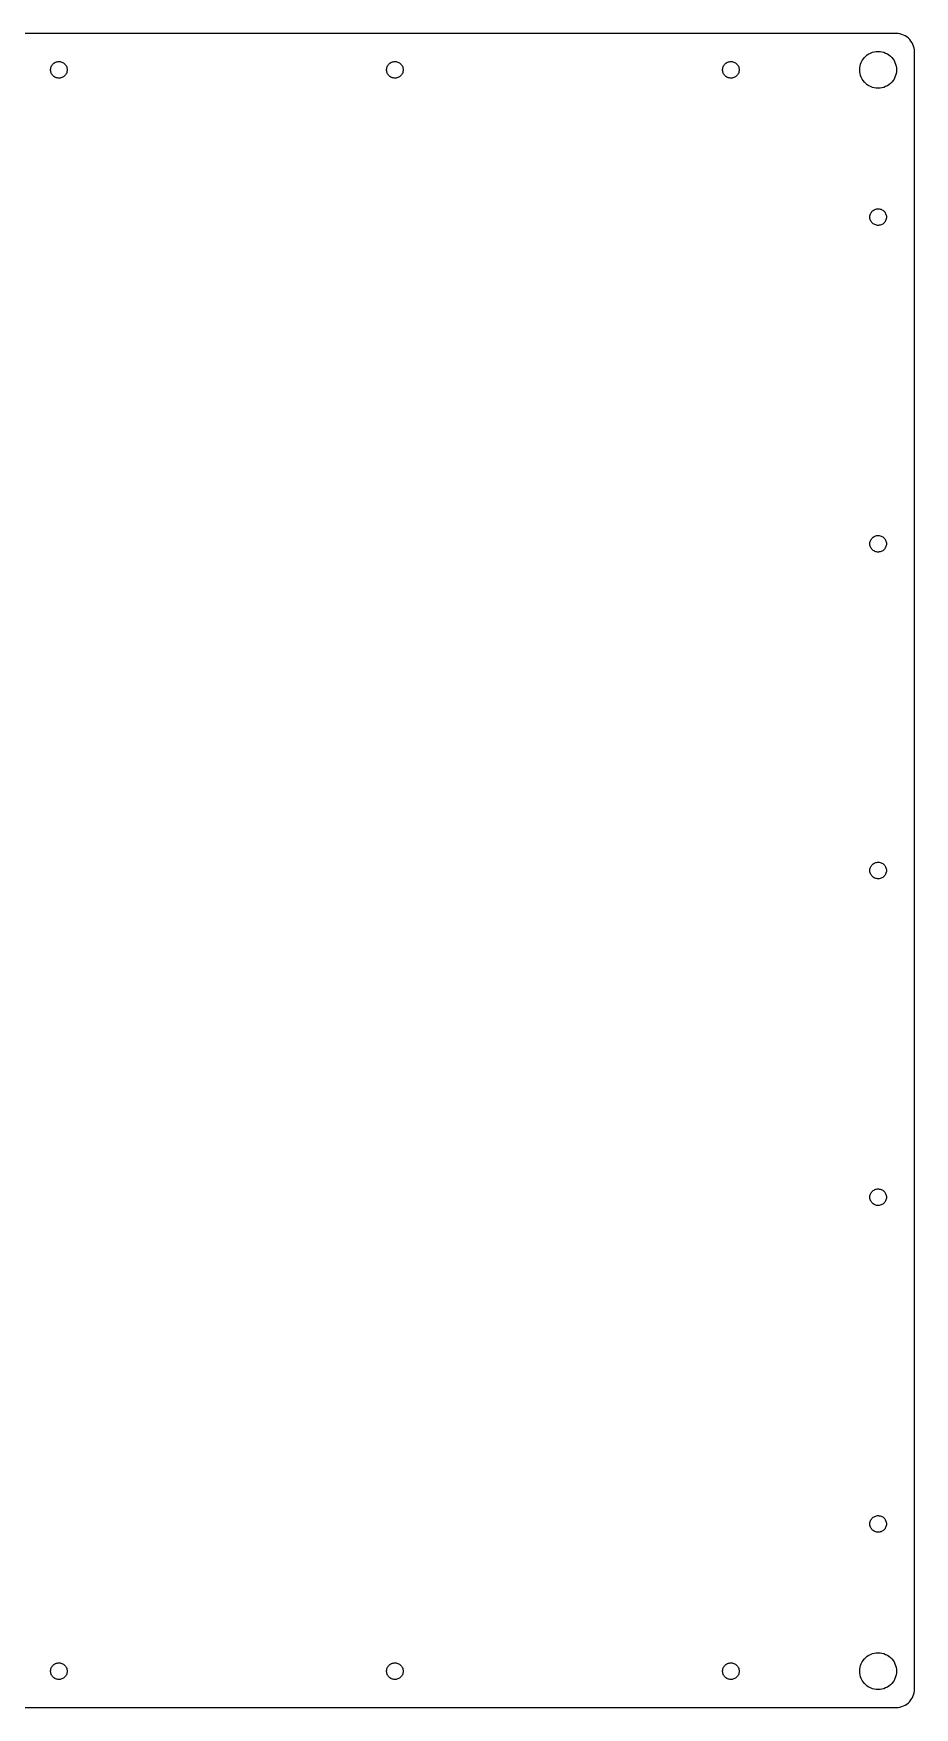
# Model space of a CAD drawing. Header units: metres. Extents: x -232 to 232, y -227 to 227.
# Drawn here: x -6.9 to 232.4, y -227.4 to 227.4 of the extents above; entities that cross this region are included whole.
import ezdxf

# ---------------------------------------------------------------- set-up
doc = ezdxf.new("R2010")
doc.units = ezdxf.units.M

msp = doc.modelspace()

# ---------------------------------------------------------------- linework, layer by layer
for p, q in [((227.375, 227.375), (-227.375, 227.375)), ((227.898, 227.348), (227.375, 227.375)), ((228.415, 227.266), (227.898, 227.348)), ((228.92, 227.13), (228.415, 227.266)), ((229.409, 226.943), (228.92, 227.13)), ((229.875, 226.705), (229.409, 226.943)), ((230.314, 226.42), (229.875, 226.705)), ((230.721, 226.091), (230.314, 226.42)), ((231.091, 225.721), (230.721, 226.091)), ((231.42, 225.314), (231.091, 225.721)), ((231.705, 224.875), (231.42, 225.314)), ((231.943, 224.409), (231.705, 224.875)), ((232.13, 223.92), (231.943, 224.409)), ((232.266, 223.415), (232.13, 223.92)), ((232.348, 222.898), (232.266, 223.415)), ((232.375, 222.375), (232.348, 222.898)), ((-2.1651, 218.112), (-2.08461, 218.347)), ((-2.08461, 218.347), (-1.97881, 218.571)), ((-1.97881, 218.571), (-1.849, 218.782)), ((-1.849, 218.782), (-1.69673, 218.978)), ((-1.69673, 218.978), (-1.52388, 219.155)), ((-1.52388, 219.155), (-1.33252, 219.313)), ((-1.33252, 219.313), (-1.125, 219.449)), ((-1.125, 219.449), (-0.90381, 219.56)), ((-0.90381, 219.56), (-0.67165, 219.647)), ((-0.67165, 219.647), (-0.43134, 219.708)), ((-0.43134, 219.708), (-0.18579, 219.742)), ((-0.18579, 219.742), (0.062, 219.749)), ((0.062, 219.749), (0.30904, 219.729)), ((0.30904, 219.729), (0.55234, 219.681)), ((0.55234, 219.681), (0.78892, 219.607)), ((0.78892, 219.607), (1.01595, 219.508)), ((1.01595, 219.508), (1.23062, 219.384)), ((1.23062, 219.384), (1.43037, 219.237)), ((1.43037, 219.237), (1.61275, 219.069)), ((1.61275, 219.069), (1.77556, 218.882)), ((1.77556, 218.882), (1.91681, 218.678)), ((1.91681, 218.678), (2.03479, 218.46)), ((2.03479, 218.46), (2.12808, 218.231)), ((89.0849, 218.112), (89.1654, 218.347)), ((89.1654, 218.347), (89.2712, 218.571)), ((89.2712, 218.571), (89.401, 218.782)), ((89.401, 218.782), (89.5533, 218.978)), ((89.5533, 218.978), (89.7261, 219.155)), ((89.7261, 219.155), (89.9175, 219.313)), ((89.9175, 219.313), (90.125, 219.449)), ((90.125, 219.449), (90.3462, 219.56)), ((90.3462, 219.56), (90.5783, 219.647)), ((90.5783, 219.647), (90.8186, 219.708)), ((90.8186, 219.708), (91.0642, 219.742)), ((91.0642, 219.742), (91.312, 219.749)), ((91.312, 219.749), (91.559, 219.729)), ((91.559, 219.729), (91.8023, 219.681)), ((91.8023, 219.681), (92.0389, 219.607)), ((92.0389, 219.607), (92.2659, 219.508)), ((92.2659, 219.508), (92.4806, 219.384)), ((92.4806, 219.384), (92.6804, 219.237)), ((92.6804, 219.237), (92.8628, 219.069)), ((92.8628, 219.069), (93.0256, 218.882)), ((93.0256, 218.882), (93.1668, 218.678)), ((93.1668, 218.678), (93.2848, 218.46)), ((93.2848, 218.46), (93.3781, 218.231)), ((180.335, 218.112), (180.415, 218.347)), ((180.415, 218.347), (180.521, 218.571)), ((180.521, 218.571), (180.651, 218.782)), ((180.651, 218.782), (180.803, 218.978)), ((180.803, 218.978), (180.976, 219.155)), ((180.976, 219.155), (181.167, 219.313)), ((181.167, 219.313), (181.375, 219.449)), ((181.375, 219.449), (181.596, 219.56)), ((181.596, 219.56), (181.828, 219.647)), ((181.828, 219.647), (182.069, 219.708)), ((182.069, 219.708), (182.314, 219.742)), ((182.314, 219.742), (182.562, 219.749)), ((182.562, 219.749), (182.809, 219.729)), ((182.809, 219.729), (183.052, 219.681)), ((183.052, 219.681), (183.289, 219.607)), ((183.289, 219.607), (183.516, 219.508)), ((183.516, 219.508), (183.731, 219.384)), ((183.731, 219.384), (183.93, 219.237)), ((183.93, 219.237), (184.113, 219.069)), ((184.113, 219.069), (184.276, 218.882)), ((184.276, 218.882), (184.417, 218.678)), ((184.417, 218.678), (184.535, 218.46)), ((184.535, 218.46), (184.628, 218.231)), ((217.527, 218.023), (217.609, 218.54)), ((217.609, 218.54), (217.745, 219.045)), ((217.745, 219.045), (217.932, 219.534)), ((217.932, 219.534), (218.17, 220)), ((218.17, 220), (218.455, 220.439)), ((218.455, 220.439), (218.784, 220.846)), ((218.784, 220.846), (219.154, 221.216)), ((219.154, 221.216), (219.561, 221.545)), ((219.561, 221.545), (220, 221.83)), ((220, 221.83), (220.466, 222.068)), ((220.466, 222.068), (220.955, 222.255)), ((220.955, 222.255), (221.46, 222.391)), ((221.46, 222.391), (221.977, 222.473)), ((221.977, 222.473), (222.5, 222.5)), ((222.5, 222.5), (223.023, 222.473)), ((223.023, 222.473), (223.54, 222.391)), ((223.54, 222.391), (224.045, 222.255)), ((224.045, 222.255), (224.534, 222.068)), ((224.534, 222.068), (225, 221.83)), ((225, 221.83), (225.439, 221.545)), ((225.439, 221.545), (225.846, 221.216)), ((225.846, 221.216), (226.216, 220.846)), ((226.216, 220.846), (226.545, 220.439)), ((226.545, 220.439), (226.83, 220)), ((226.83, 220), (227.068, 219.534)), ((227.068, 219.534), (227.255, 219.045)), ((227.255, 219.045), (227.391, 218.54)), ((227.391, 218.54), (227.473, 218.023)), ((232.375, -222.375), (232.375, 222.375)), ((-2.24658, 217.624), (-2.2193, 217.87)), ((-2.24658, 217.376), (-2.24658, 217.624)), ((-2.2193, 217.13), (-2.24658, 217.376)), ((-2.2193, 217.87), (-2.1651, 218.112)), ((-2.1651, 216.888), (-2.2193, 217.13)), ((-2.08461, 216.653), (-2.1651, 216.888)), ((-1.97881, 216.429), (-2.08461, 216.653)), ((-1.849, 216.218), (-1.97881, 216.429)), ((-1.69673, 216.022), (-1.849, 216.218)), ((-1.52388, 215.845), (-1.69673, 216.022)), ((-1.33252, 215.687), (-1.52388, 215.845)), ((-1.125, 215.551), (-1.33252, 215.687)), ((-0.90381, 215.44), (-1.125, 215.551)), ((-0.67165, 215.353), (-0.90381, 215.44)), ((-0.43134, 215.292), (-0.67165, 215.353)), ((-0.18579, 215.258), (-0.43134, 215.292)), ((0.062, 215.251), (-0.18579, 215.258)), ((0.30904, 215.271), (0.062, 215.251)), ((0.55234, 215.319), (0.30904, 215.271)), ((0.78892, 215.393), (0.55234, 215.319)), ((1.01595, 215.492), (0.78892, 215.393)), ((1.23062, 215.616), (1.01595, 215.492)), ((1.43037, 215.763), (1.23062, 215.616)), ((1.61275, 215.931), (1.43037, 215.763)), ((1.77556, 216.118), (1.61275, 215.931)), ((1.91681, 216.322), (1.77556, 216.118)), ((2.03479, 216.54), (1.91681, 216.322)), ((2.12808, 216.769), (2.03479, 216.54)), ((2.12808, 218.231), (2.19554, 217.992)), ((2.19554, 217.008), (2.12808, 216.769)), ((2.19554, 217.992), (2.23634, 217.748)), ((2.23634, 217.252), (2.19554, 217.008)), ((2.23634, 217.748), (2.25, 217.5)), ((2.25, 217.5), (2.23634, 217.252)), ((89.0034, 217.624), (89.0307, 217.87)), ((89.0034, 217.376), (89.0034, 217.624)), ((89.0307, 217.13), (89.0034, 217.376)), ((89.0307, 217.87), (89.0849, 218.112)), ((89.0849, 216.888), (89.0307, 217.13)), ((89.1654, 216.653), (89.0849, 216.888)), ((89.2712, 216.429), (89.1654, 216.653)), ((89.401, 216.218), (89.2712, 216.429)), ((89.5533, 216.022), (89.401, 216.218)), ((89.7261, 215.845), (89.5533, 216.022)), ((89.9175, 215.687), (89.7261, 215.845)), ((90.125, 215.551), (89.9175, 215.687)), ((90.3462, 215.44), (90.125, 215.551)), ((90.5783, 215.353), (90.3462, 215.44)), ((90.8186, 215.292), (90.5783, 215.353)), ((91.0642, 215.258), (90.8186, 215.292)), ((91.312, 215.251), (91.0642, 215.258)), ((91.559, 215.271), (91.312, 215.251)), ((91.8023, 215.319), (91.559, 215.271)), ((92.0389, 215.393), (91.8023, 215.319)), ((92.2659, 215.492), (92.0389, 215.393)), ((92.4806, 215.616), (92.2659, 215.492)), ((92.6804, 215.763), (92.4806, 215.616)), ((92.8628, 215.931), (92.6804, 215.763)), ((93.0256, 216.118), (92.8628, 215.931)), ((93.1668, 216.322), (93.0256, 216.118)), ((93.2848, 216.54), (93.1668, 216.322)), ((93.3781, 216.769), (93.2848, 216.54)), ((93.3781, 218.231), (93.4455, 217.992)), ((93.4455, 217.008), (93.3781, 216.769)), ((93.4455, 217.992), (93.4863, 217.748)), ((93.4863, 217.252), (93.4455, 217.008)), ((93.4863, 217.748), (93.5, 217.5)), ((93.5, 217.5), (93.4863, 217.252)), ((180.253, 217.624), (180.281, 217.87)), ((180.253, 217.376), (180.253, 217.624)), ((180.281, 217.13), (180.253, 217.376)), ((180.281, 217.87), (180.335, 218.112)), ((180.335, 216.888), (180.281, 217.13)), ((180.415, 216.653), (180.335, 216.888)), ((180.521, 216.429), (180.415, 216.653)), ((180.651, 216.218), (180.521, 216.429)), ((180.803, 216.022), (180.651, 216.218)), ((180.976, 215.845), (180.803, 216.022)), ((181.167, 215.687), (180.976, 215.845)), ((181.375, 215.551), (181.167, 215.687)), ((181.596, 215.44), (181.375, 215.551)), ((181.828, 215.353), (181.596, 215.44)), ((182.069, 215.292), (181.828, 215.353)), ((182.314, 215.258), (182.069, 215.292)), ((182.562, 215.251), (182.314, 215.258)), ((182.809, 215.271), (182.562, 215.251)), ((183.052, 215.319), (182.809, 215.271)), ((183.289, 215.393), (183.052, 215.319)), ((183.516, 215.492), (183.289, 215.393)), ((183.731, 215.616), (183.516, 215.492)), ((183.93, 215.763), (183.731, 215.616)), ((184.113, 215.931), (183.93, 215.763)), ((184.276, 216.118), (184.113, 215.931)), ((184.417, 216.322), (184.276, 216.118)), ((184.535, 216.54), (184.417, 216.322)), ((184.628, 216.769), (184.535, 216.54)), ((184.628, 218.231), (184.696, 217.992)), ((184.696, 217.008), (184.628, 216.769)), ((184.696, 217.992), (184.736, 217.748)), ((184.736, 217.252), (184.696, 217.008)), ((184.736, 217.748), (184.75, 217.5)), ((184.75, 217.5), (184.736, 217.252)), ((217.5, 217.5), (217.527, 218.023)), ((217.527, 216.977), (217.5, 217.5)), ((217.609, 216.46), (217.527, 216.977)), ((217.745, 215.955), (217.609, 216.46)), ((217.932, 215.466), (217.745, 215.955)), ((218.17, 215), (217.932, 215.466)), ((218.455, 214.561), (218.17, 215)), ((218.784, 214.154), (218.455, 214.561)), ((219.154, 213.784), (218.784, 214.154)), ((219.561, 213.455), (219.154, 213.784)), ((225.846, 213.784), (225.439, 213.455)), ((226.216, 214.154), (225.846, 213.784)), ((226.545, 214.561), (226.216, 214.154)), ((226.83, 215), (226.545, 214.561)), ((227.068, 215.466), (226.83, 215)), ((227.255, 215.955), (227.068, 215.466)), ((227.391, 216.46), (227.255, 215.955)), ((227.473, 216.977), (227.391, 216.46)), ((227.473, 218.023), (227.5, 217.5)), ((227.5, 217.5), (227.473, 216.977)), ((220, 213.17), (219.561, 213.455)), ((220.466, 212.932), (220, 213.17)), ((220.955, 212.745), (220.466, 212.932)), ((221.46, 212.609), (220.955, 212.745)), ((221.977, 212.527), (221.46, 212.609)), ((222.5, 212.5), (221.977, 212.527)), ((223.023, 212.527), (222.5, 212.5)), ((223.54, 212.609), (223.023, 212.527)), ((224.045, 212.745), (223.54, 212.609)), ((224.534, 212.932), (224.045, 212.745)), ((225, 213.17), (224.534, 212.932)), ((225.439, 213.455), (225, 213.17)), ((220.253, 177.624), (220.281, 177.87)), ((220.253, 177.376), (220.253, 177.624)), ((220.281, 177.13), (220.253, 177.376)), ((220.281, 177.87), (220.335, 178.112)), ((220.335, 178.112), (220.415, 178.347)), ((220.415, 178.347), (220.521, 178.571)), ((220.521, 178.571), (220.651, 178.782)), ((220.651, 178.782), (220.803, 178.978)), ((220.803, 178.978), (220.976, 179.155)), ((220.976, 179.155), (221.167, 179.313)), ((221.167, 179.313), (221.375, 179.449)), ((221.375, 179.449), (221.596, 179.56)), ((221.596, 179.56), (221.828, 179.647)), ((221.828, 179.647), (222.069, 179.708)), ((222.069, 179.708), (222.314, 179.742)), ((222.314, 179.742), (222.562, 179.749)), ((222.562, 179.749), (222.809, 179.729)), ((222.809, 179.729), (223.052, 179.681)), ((223.052, 179.681), (223.289, 179.607)), ((223.289, 179.607), (223.516, 179.508)), ((223.516, 179.508), (223.731, 179.384)), ((223.731, 179.384), (223.93, 179.237)), ((223.93, 179.237), (224.113, 179.069)), ((224.113, 179.069), (224.276, 178.882)), ((224.276, 178.882), (224.417, 178.678)), ((224.417, 178.678), (224.535, 178.46)), ((224.535, 178.46), (224.628, 178.231)), ((224.628, 178.231), (224.696, 177.992)), ((224.696, 177.992), (224.736, 177.748)), ((224.736, 177.748), (224.75, 177.5)), ((224.75, 177.5), (224.736, 177.252)), ((220.335, 176.888), (220.281, 177.13)), ((220.415, 176.653), (220.335, 176.888)), ((220.521, 176.429), (220.415, 176.653)), ((220.651, 176.218), (220.521, 176.429)), ((220.803, 176.022), (220.651, 176.218)), ((220.976, 175.845), (220.803, 176.022)), ((221.167, 175.687), (220.976, 175.845)), ((221.375, 175.551), (221.167, 175.687)), ((221.596, 175.44), (221.375, 175.551)), ((221.828, 175.353), (221.596, 175.44)), ((222.069, 175.292), (221.828, 175.353)), ((222.314, 175.258), (222.069, 175.292)), ((222.562, 175.251), (222.314, 175.258)), ((222.809, 175.271), (222.562, 175.251)), ((223.052, 175.319), (222.809, 175.271)), ((223.289, 175.393), (223.052, 175.319)), ((223.516, 175.492), (223.289, 175.393)), ((223.731, 175.616), (223.516, 175.492)), ((223.93, 175.763), (223.731, 175.616)), ((224.113, 175.931), (223.93, 175.763)), ((224.276, 176.118), (224.113, 175.931)), ((224.417, 176.322), (224.276, 176.118)), ((224.535, 176.54), (224.417, 176.322)), ((224.628, 176.769), (224.535, 176.54)), ((224.696, 177.008), (224.628, 176.769)), ((224.736, 177.252), (224.696, 177.008)), ((221.828, 90.8974), (222.069, 90.9583)), ((222.069, 90.9583), (222.314, 90.9923)), ((222.314, 90.9923), (222.562, 90.9991)), ((222.562, 90.9991), (222.809, 90.9787)), ((222.809, 90.9787), (223.052, 90.9312)), ((220.253, 88.8739), (220.281, 89.1203)), ((220.253, 88.6261), (220.253, 88.8739)), ((220.281, 88.3797), (220.253, 88.6261)), ((220.281, 89.1203), (220.335, 89.3622)), ((220.335, 88.1378), (220.281, 88.3797)), ((220.335, 89.3622), (220.415, 89.5967)), ((220.415, 87.9033), (220.335, 88.1378)), ((220.415, 89.5967), (220.521, 89.8209)), ((220.521, 87.6791), (220.415, 87.9033)), ((220.521, 89.8209), (220.651, 90.0321)), ((220.651, 87.4679), (220.521, 87.6791)), ((220.651, 90.0321), (220.803, 90.2277)), ((220.803, 87.2723), (220.651, 87.4679)), ((220.803, 90.2277), (220.976, 90.4054)), ((220.976, 87.0946), (220.803, 87.2723)), ((220.976, 90.4054), (221.167, 90.563)), ((221.167, 86.937), (220.976, 87.0946)), ((221.167, 90.563), (221.375, 90.6985)), ((221.375, 86.8014), (221.167, 86.937)), ((221.375, 90.6985), (221.596, 90.8105)), ((221.596, 86.6895), (221.375, 86.8014)), ((221.596, 90.8105), (221.828, 90.8974)), ((221.828, 86.6026), (221.596, 86.6895)), ((222.069, 86.5417), (221.828, 86.6026)), ((222.314, 86.5077), (222.069, 86.5417)), ((222.562, 86.5009), (222.314, 86.5077)), ((222.809, 86.5213), (222.562, 86.5009)), ((223.052, 86.5688), (222.809, 86.5213)), ((223.052, 90.9312), (223.289, 90.8571)), ((223.289, 86.6429), (223.052, 86.5688)), ((223.289, 90.8571), (223.516, 90.7576)), ((223.516, 86.7424), (223.289, 86.6429)), ((223.516, 90.7576), (223.731, 90.6336)), ((223.731, 86.8664), (223.516, 86.7424)), ((223.731, 90.6336), (223.93, 90.4868)), ((223.93, 87.0132), (223.731, 86.8664)), ((223.93, 90.4868), (224.113, 90.3189)), ((224.113, 87.1811), (223.93, 87.0132)), ((224.113, 90.3189), (224.276, 90.132)), ((224.276, 87.368), (224.113, 87.1811)), ((224.276, 90.132), (224.417, 89.9283)), ((224.417, 87.5717), (224.276, 87.368)), ((224.417, 89.9283), (224.535, 89.7102)), ((224.535, 87.7897), (224.417, 87.5717)), ((224.535, 89.7102), (224.628, 89.4806)), ((224.628, 88.0194), (224.535, 87.7897)), ((224.628, 89.4806), (224.696, 89.242)), ((224.696, 88.258), (224.628, 88.0194)), ((224.696, 89.242), (224.736, 88.9975)), ((224.736, 88.5025), (224.696, 88.258)), ((224.736, 88.9975), (224.75, 88.75)), ((224.75, 88.75), (224.736, 88.5025)), ((220.253, 0.12395), (220.281, 0.37033)), ((220.253, -0.12395), (220.253, 0.12395)), ((220.281, 0.37033), (220.335, 0.61223)), ((220.335, 0.61223), (220.415, 0.84669)), ((220.415, 0.84669), (220.521, 1.07088)), ((220.521, 1.07088), (220.651, 1.28206)), ((220.651, 1.28206), (220.803, 1.47769)), ((220.803, 1.47769), (220.976, 1.65536)), ((220.976, 1.65536), (221.167, 1.81296)), ((221.167, 1.81296), (221.375, 1.94855)), ((221.375, 1.94855), (221.596, 2.06049)), ((221.596, 2.06049), (221.828, 2.1474)), ((221.828, 2.1474), (222.069, 2.20825)), ((222.069, 2.20825), (222.314, 2.24231)), ((222.314, 2.24231), (222.562, 2.24915)), ((222.562, 2.24915), (222.809, 2.22867)), ((222.809, 2.22867), (223.052, 2.18114)), ((223.052, 2.18114), (223.289, 2.10715)), ((223.289, 2.10715), (223.516, 2.00757)), ((223.516, 2.00757), (223.731, 1.88362)), ((223.731, 1.88362), (223.93, 1.7368)), ((223.93, 1.7368), (224.113, 1.56891)), ((224.113, 1.56891), (224.276, 1.38197)), ((224.276, 1.38197), (224.417, 1.17825)), ((224.417, 1.17825), (224.535, 0.96024)), ((224.535, 0.96024), (224.628, 0.73056)), ((224.628, 0.73056), (224.696, 0.49202)), ((224.696, 0.49202), (224.736, 0.24751)), ((224.736, 0.24751), (224.75, 0)), ((224.75, 0), (224.736, -0.24751)), ((220.281, -0.37033), (220.253, -0.12395)), ((220.335, -0.61223), (220.281, -0.37033)), ((220.415, -0.84669), (220.335, -0.61223)), ((220.521, -1.07088), (220.415, -0.84669)), ((220.651, -1.28206), (220.521, -1.07088)), ((220.803, -1.47769), (220.651, -1.28206)), ((220.976, -1.65536), (220.803, -1.47769)), ((221.167, -1.81296), (220.976, -1.65536)), ((221.375, -1.94855), (221.167, -1.81296)), ((221.596, -2.06049), (221.375, -1.94855)), ((221.828, -2.1474), (221.596, -2.06049)), ((222.069, -2.20825), (221.828, -2.1474)), ((222.314, -2.24231), (222.069, -2.20825)), ((222.562, -2.24915), (222.314, -2.24231)), ((222.809, -2.22867), (222.562, -2.24915)), ((223.052, -2.18114), (222.809, -2.22867)), ((223.289, -2.10715), (223.052, -2.18114)), ((223.516, -2.00757), (223.289, -2.10715)), ((223.731, -1.88362), (223.516, -2.00757)), ((223.93, -1.7368), (223.731, -1.88362)), ((224.113, -1.56891), (223.93, -1.7368)), ((224.276, -1.38197), (224.113, -1.56891)), ((224.417, -1.17825), (224.276, -1.38197)), ((224.535, -0.96024), (224.417, -1.17825)), ((224.628, -0.73056), (224.535, -0.96024)), ((224.696, -0.49202), (224.628, -0.73056)), ((224.736, -0.24751), (224.696, -0.49202)), ((220.253, -88.6261), (220.281, -88.3797)), ((220.253, -88.8739), (220.253, -88.6261)), ((220.281, -89.1203), (220.253, -88.8739)), ((220.281, -88.3797), (220.335, -88.1378)), ((220.335, -89.3622), (220.281, -89.1203)), ((220.335, -88.1378), (220.415, -87.9033)), ((220.415, -89.5967), (220.335, -89.3622)), ((220.415, -87.9033), (220.521, -87.6791)), ((220.521, -89.8209), (220.415, -89.5967)), ((220.521, -87.6791), (220.651, -87.4679)), ((220.651, -90.0321), (220.521, -89.8209)), ((220.651, -87.4679), (220.803, -87.2723)), ((220.803, -90.2277), (220.651, -90.0321)), ((220.803, -87.2723), (220.976, -87.0946)), ((220.976, -90.4054), (220.803, -90.2277)), ((220.976, -87.0946), (221.167, -86.937)), ((221.167, -90.563), (220.976, -90.4054)), ((221.167, -86.937), (221.375, -86.8014)), ((221.375, -90.6985), (221.167, -90.563)), ((221.375, -86.8014), (221.596, -86.6895)), ((221.596, -90.8105), (221.375, -90.6985)), ((221.596, -86.6895), (221.828, -86.6026)), ((221.828, -90.8974), (221.596, -90.8105)), ((221.828, -86.6026), (222.069, -86.5417)), ((222.069, -90.9583), (221.828, -90.8974)), ((222.069, -86.5417), (222.314, -86.5077)), ((222.314, -86.5077), (222.562, -86.5009)), ((222.562, -86.5009), (222.809, -86.5213)), ((222.809, -86.5213), (223.052, -86.5688)), ((223.052, -90.9312), (222.809, -90.9787)), ((223.052, -86.5688), (223.289, -86.6429)), ((223.289, -90.8571), (223.052, -90.9312)), ((223.289, -86.6429), (223.516, -86.7424)), ((223.516, -90.7576), (223.289, -90.8571)), ((223.516, -86.7424), (223.731, -86.8664)), ((223.731, -90.6336), (223.516, -90.7576)), ((223.731, -86.8664), (223.93, -87.0132)), ((223.93, -90.4868), (223.731, -90.6336)), ((223.93, -87.0132), (224.113, -87.1811)), ((224.113, -90.3189), (223.93, -90.4868)), ((224.113, -87.1811), (224.276, -87.368)), ((224.276, -90.132), (224.113, -90.3189)), ((224.276, -87.368), (224.417, -87.5717)), ((224.417, -89.9283), (224.276, -90.132)), ((224.417, -87.5717), (224.535, -87.7897)), ((224.535, -89.7102), (224.417, -89.9283)), ((224.535, -87.7897), (224.628, -88.0194)), ((224.628, -89.4806), (224.535, -89.7102)), ((224.628, -88.0194), (224.696, -88.258)), ((224.696, -89.242), (224.628, -89.4806)), ((224.696, -88.258), (224.736, -88.5025)), ((224.736, -88.9975), (224.696, -89.242)), ((224.736, -88.5025), (224.75, -88.75)), ((224.75, -88.75), (224.736, -88.9975)), ((222.314, -90.9923), (222.069, -90.9583)), ((222.562, -90.9991), (222.314, -90.9923)), ((222.809, -90.9787), (222.562, -90.9991)), ((220.253, -177.376), (220.281, -177.13)), ((220.281, -177.13), (220.335, -176.888)), ((220.335, -176.888), (220.415, -176.653)), ((220.415, -176.653), (220.521, -176.429)), ((220.521, -176.429), (220.651, -176.218)), ((220.651, -176.218), (220.803, -176.022)), ((220.803, -176.022), (220.976, -175.845)), ((220.976, -175.845), (221.167, -175.687)), ((221.167, -175.687), (221.375, -175.551)), ((221.375, -175.551), (221.596, -175.44)), ((221.596, -175.44), (221.828, -175.353)), ((221.828, -175.353), (222.069, -175.292)), ((222.069, -175.292), (222.314, -175.258)), ((222.314, -175.258), (222.562, -175.251)), ((222.562, -175.251), (222.809, -175.271)), ((222.809, -175.271), (223.052, -175.319)), ((223.052, -175.319), (223.289, -175.393)), ((223.289, -175.393), (223.516, -175.492)), ((223.516, -175.492), (223.731, -175.616)), ((223.731, -175.616), (223.93, -175.763)), ((223.93, -175.763), (224.113, -175.931)), ((224.113, -175.931), (224.276, -176.118)), ((224.276, -176.118), (224.417, -176.322)), ((224.417, -176.322), (224.535, -176.54)), ((224.535, -176.54), (224.628, -176.769)), ((224.628, -176.769), (224.696, -177.008)), ((224.696, -177.008), (224.736, -177.252)), ((224.736, -177.252), (224.75, -177.5)), ((220.253, -177.624), (220.253, -177.376)), ((220.281, -177.87), (220.253, -177.624)), ((220.335, -178.112), (220.281, -177.87)), ((220.415, -178.347), (220.335, -178.112)), ((220.521, -178.571), (220.415, -178.347)), ((220.651, -178.782), (220.521, -178.571)), ((220.803, -178.978), (220.651, -178.782)), ((220.976, -179.155), (220.803, -178.978)), ((221.167, -179.313), (220.976, -179.155)), ((221.375, -179.449), (221.167, -179.313)), ((221.596, -179.56), (221.375, -179.449)), ((221.828, -179.647), (221.596, -179.56)), ((222.069, -179.708), (221.828, -179.647)), ((222.314, -179.742), (222.069, -179.708)), ((222.562, -179.749), (222.314, -179.742)), ((222.809, -179.729), (222.562, -179.749)), ((223.052, -179.681), (222.809, -179.729)), ((223.289, -179.607), (223.052, -179.681)), ((223.516, -179.508), (223.289, -179.607)), ((223.731, -179.384), (223.516, -179.508)), ((223.93, -179.237), (223.731, -179.384)), ((224.113, -179.069), (223.93, -179.237)), ((224.276, -178.882), (224.113, -179.069)), ((224.417, -178.678), (224.276, -178.882)), ((224.535, -178.46), (224.417, -178.678)), ((224.628, -178.231), (224.535, -178.46)), ((224.696, -177.992), (224.628, -178.231)), ((224.736, -177.748), (224.696, -177.992)), ((224.75, -177.5), (224.736, -177.748)), ((219.154, -213.784), (219.561, -213.455)), ((219.561, -213.455), (220, -213.17)), ((220, -213.17), (220.466, -212.932)), ((220.466, -212.932), (220.955, -212.745)), ((220.955, -212.745), (221.46, -212.609)), ((221.46, -212.609), (221.977, -212.527)), ((221.977, -212.527), (222.5, -212.5)), ((222.5, -212.5), (223.023, -212.527)), ((223.023, -212.527), (223.54, -212.609)), ((223.54, -212.609), (224.045, -212.745)), ((224.045, -212.745), (224.534, -212.932)), ((224.534, -212.932), (225, -213.17)), ((225, -213.17), (225.439, -213.455)), ((225.439, -213.455), (225.846, -213.784)), ((-2.24658, -217.376), (-2.2193, -217.13)), ((-2.24658, -217.624), (-2.24658, -217.376)), ((-2.2193, -217.87), (-2.24658, -217.624)), ((-2.2193, -217.13), (-2.1651, -216.888)), ((-2.1651, -218.112), (-2.2193, -217.87)), ((-2.1651, -216.888), (-2.08461, -216.653)), ((-2.08461, -218.347), (-2.1651, -218.112)), ((-2.08461, -216.653), (-1.97881, -216.429)), ((-1.97881, -216.429), (-1.849, -216.218)), ((-1.849, -216.218), (-1.69673, -216.022)), ((-1.69673, -216.022), (-1.52388, -215.845)), ((-1.52388, -215.845), (-1.33252, -215.687)), ((-1.33252, -215.687), (-1.125, -215.551)), ((-1.125, -215.551), (-0.90381, -215.44)), ((-0.90381, -215.44), (-0.67165, -215.353)), ((-0.67165, -215.353), (-0.43134, -215.292)), ((-0.43134, -215.292), (-0.18579, -215.258)), ((-0.18579, -215.258), (0.062, -215.251)), ((0.062, -215.251), (0.30904, -215.271)), ((0.30904, -215.271), (0.55234, -215.319)), ((0.55234, -215.319), (0.78892, -215.393)), ((0.78892, -215.393), (1.01595, -215.492)), ((1.01595, -215.492), (1.23062, -215.616)), ((1.23062, -215.616), (1.43037, -215.763)), ((1.43037, -215.763), (1.61275, -215.931)), ((1.61275, -215.931), (1.77556, -216.118)), ((1.77556, -216.118), (1.91681, -216.322)), ((1.91681, -216.322), (2.03479, -216.54)), ((2.03479, -216.54), (2.12808, -216.769)), ((2.12808, -218.231), (2.03479, -218.46)), ((2.12808, -216.769), (2.19554, -217.008)), ((2.19554, -217.992), (2.12808, -218.231)), ((2.19554, -217.008), (2.23634, -217.252)), ((2.23634, -217.748), (2.19554, -217.992)), ((2.23634, -217.252), (2.25, -217.5)), ((2.25, -217.5), (2.23634, -217.748)), ((89.0034, -217.376), (89.0307, -217.13)), ((89.0034, -217.624), (89.0034, -217.376)), ((89.0307, -217.87), (89.0034, -217.624)), ((89.0307, -217.13), (89.0849, -216.888)), ((89.0849, -218.112), (89.0307, -217.87)), ((89.0849, -216.888), (89.1654, -216.653)), ((89.1654, -218.347), (89.0849, -218.112)), ((89.1654, -216.653), (89.2712, -216.429)), ((89.2712, -216.429), (89.401, -216.218)), ((89.401, -216.218), (89.5533, -216.022)), ((89.5533, -216.022), (89.7261, -215.845)), ((89.7261, -215.845), (89.9175, -215.687)), ((89.9175, -215.687), (90.125, -215.551)), ((90.125, -215.551), (90.3462, -215.44)), ((90.3462, -215.44), (90.5783, -215.353)), ((90.5783, -215.353), (90.8186, -215.292)), ((90.8186, -215.292), (91.0642, -215.258)), ((91.0642, -215.258), (91.312, -215.251)), ((91.312, -215.251), (91.559, -215.271)), ((91.559, -215.271), (91.8023, -215.319)), ((91.8023, -215.319), (92.0389, -215.393)), ((92.0389, -215.393), (92.2659, -215.492)), ((92.2659, -215.492), (92.4806, -215.616)), ((92.4806, -215.616), (92.6804, -215.763)), ((92.6804, -215.763), (92.8628, -215.931)), ((92.8628, -215.931), (93.0256, -216.118)), ((93.0256, -216.118), (93.1668, -216.322)), ((93.1668, -216.322), (93.2848, -216.54)), ((93.2848, -216.54), (93.3781, -216.769)), ((93.3781, -218.231), (93.2848, -218.46)), ((93.3781, -216.769), (93.4455, -217.008)), ((93.4455, -217.992), (93.3781, -218.231)), ((93.4455, -217.008), (93.4863, -217.252)), ((93.4863, -217.748), (93.4455, -217.992)), ((93.4863, -217.252), (93.5, -217.5)), ((93.5, -217.5), (93.4863, -217.748)), ((180.253, -217.376), (180.281, -217.13)), ((180.253, -217.624), (180.253, -217.376)), ((180.281, -217.87), (180.253, -217.624)), ((180.281, -217.13), (180.335, -216.888)), ((180.335, -218.112), (180.281, -217.87)), ((180.335, -216.888), (180.415, -216.653)), ((180.415, -218.347), (180.335, -218.112)), ((180.415, -216.653), (180.521, -216.429)), ((180.521, -216.429), (180.651, -216.218)), ((180.651, -216.218), (180.803, -216.022)), ((180.803, -216.022), (180.976, -215.845)), ((180.976, -215.845), (181.167, -215.687)), ((181.167, -215.687), (181.375, -215.551)), ((181.375, -215.551), (181.596, -215.44)), ((181.596, -215.44), (181.828, -215.353)), ((181.828, -215.353), (182.069, -215.292)), ((182.069, -215.292), (182.314, -215.258)), ((182.314, -215.258), (182.562, -215.251)), ((182.562, -215.251), (182.809, -215.271)), ((182.809, -215.271), (183.052, -215.319)), ((183.052, -215.319), (183.289, -215.393)), ((183.289, -215.393), (183.516, -215.492)), ((183.516, -215.492), (183.731, -215.616)), ((183.731, -215.616), (183.93, -215.763)), ((183.93, -215.763), (184.113, -215.931)), ((184.113, -215.931), (184.276, -216.118)), ((184.276, -216.118), (184.417, -216.322)), ((184.417, -216.322), (184.535, -216.54)), ((184.535, -216.54), (184.628, -216.769)), ((184.628, -218.231), (184.535, -218.46)), ((184.628, -216.769), (184.696, -217.008)), ((184.696, -217.992), (184.628, -218.231)), ((184.696, -217.008), (184.736, -217.252)), ((184.736, -217.748), (184.696, -217.992)), ((184.736, -217.252), (184.75, -217.5)), ((184.75, -217.5), (184.736, -217.748)), ((217.5, -217.5), (217.527, -216.977)), ((217.527, -218.023), (217.5, -217.5)), ((217.527, -216.977), (217.609, -216.46)), ((217.609, -218.54), (217.527, -218.023)), ((217.609, -216.46), (217.745, -215.955)), ((217.745, -215.955), (217.932, -215.466)), ((217.932, -215.466), (218.17, -215)), ((218.17, -215), (218.455, -214.561)), ((218.455, -214.561), (218.784, -214.154)), ((218.784, -214.154), (219.154, -213.784)), ((225.846, -213.784), (226.216, -214.154)), ((226.216, -214.154), (226.545, -214.561)), ((226.545, -214.561), (226.83, -215)), ((226.83, -215), (227.068, -215.466)), ((227.068, -215.466), (227.255, -215.955)), ((227.255, -215.955), (227.391, -216.46)), ((227.391, -216.46), (227.473, -216.977)), ((227.473, -218.023), (227.391, -218.54)), ((227.473, -216.977), (227.5, -217.5)), ((227.5, -217.5), (227.473, -218.023)), ((-1.97881, -218.571), (-2.08461, -218.347)), ((-1.849, -218.782), (-1.97881, -218.571)), ((-1.69673, -218.978), (-1.849, -218.782)), ((-1.52388, -219.155), (-1.69673, -218.978)), ((-1.33252, -219.313), (-1.52388, -219.155)), ((-1.125, -219.449), (-1.33252, -219.313)), ((-0.90381, -219.56), (-1.125, -219.449)), ((-0.67165, -219.647), (-0.90381, -219.56)), ((-0.43134, -219.708), (-0.67165, -219.647)), ((-0.18579, -219.742), (-0.43134, -219.708)), ((0.062, -219.749), (-0.18579, -219.742)), ((0.30904, -219.729), (0.062, -219.749)), ((0.55234, -219.681), (0.30904, -219.729)), ((0.78892, -219.607), (0.55234, -219.681)), ((1.01595, -219.508), (0.78892, -219.607)), ((1.23062, -219.384), (1.01595, -219.508)), ((1.43037, -219.237), (1.23062, -219.384)), ((1.61275, -219.069), (1.43037, -219.237)), ((1.77556, -218.882), (1.61275, -219.069)), ((1.91681, -218.678), (1.77556, -218.882)), ((2.03479, -218.46), (1.91681, -218.678)), ((89.2712, -218.571), (89.1654, -218.347)), ((89.401, -218.782), (89.2712, -218.571)), ((89.5533, -218.978), (89.401, -218.782)), ((89.7261, -219.155), (89.5533, -218.978)), ((89.9175, -219.313), (89.7261, -219.155)), ((90.125, -219.449), (89.9175, -219.313)), ((90.3462, -219.56), (90.125, -219.449)), ((90.5783, -219.647), (90.3462, -219.56)), ((90.8186, -219.708), (90.5783, -219.647)), ((91.0642, -219.742), (90.8186, -219.708)), ((91.312, -219.749), (91.0642, -219.742)), ((91.559, -219.729), (91.312, -219.749)), ((91.8023, -219.681), (91.559, -219.729)), ((92.0389, -219.607), (91.8023, -219.681)), ((92.2659, -219.508), (92.0389, -219.607)), ((92.4806, -219.384), (92.2659, -219.508)), ((92.6804, -219.237), (92.4806, -219.384)), ((92.8628, -219.069), (92.6804, -219.237)), ((93.0256, -218.882), (92.8628, -219.069)), ((93.1668, -218.678), (93.0256, -218.882)), ((93.2848, -218.46), (93.1668, -218.678)), ((180.521, -218.571), (180.415, -218.347)), ((180.651, -218.782), (180.521, -218.571)), ((180.803, -218.978), (180.651, -218.782)), ((180.976, -219.155), (180.803, -218.978)), ((181.167, -219.313), (180.976, -219.155)), ((181.375, -219.449), (181.167, -219.313)), ((181.596, -219.56), (181.375, -219.449)), ((181.828, -219.647), (181.596, -219.56)), ((182.069, -219.708), (181.828, -219.647)), ((182.314, -219.742), (182.069, -219.708)), ((182.562, -219.749), (182.314, -219.742)), ((182.809, -219.729), (182.562, -219.749)), ((183.052, -219.681), (182.809, -219.729)), ((183.289, -219.607), (183.052, -219.681)), ((183.516, -219.508), (183.289, -219.607)), ((183.731, -219.384), (183.516, -219.508)), ((183.93, -219.237), (183.731, -219.384)), ((184.113, -219.069), (183.93, -219.237)), ((184.276, -218.882), (184.113, -219.069)), ((184.417, -218.678), (184.276, -218.882)), ((184.535, -218.46), (184.417, -218.678)), ((217.745, -219.045), (217.609, -218.54)), ((217.932, -219.534), (217.745, -219.045)), ((218.17, -220), (217.932, -219.534)), ((218.455, -220.439), (218.17, -220)), ((218.784, -220.846), (218.455, -220.439)), ((219.154, -221.216), (218.784, -220.846)), ((219.561, -221.545), (219.154, -221.216)), ((220, -221.83), (219.561, -221.545)), ((220.466, -222.068), (220, -221.83)), ((220.955, -222.255), (220.466, -222.068)), ((221.46, -222.391), (220.955, -222.255)), ((221.977, -222.473), (221.46, -222.391)), ((222.5, -222.5), (221.977, -222.473)), ((223.023, -222.473), (222.5, -222.5)), ((223.54, -222.391), (223.023, -222.473)), ((224.045, -222.255), (223.54, -222.391)), ((224.534, -222.068), (224.045, -222.255)), ((225, -221.83), (224.534, -222.068)), ((225.439, -221.545), (225, -221.83)), ((225.846, -221.216), (225.439, -221.545)), ((226.216, -220.846), (225.846, -221.216)), ((226.545, -220.439), (226.216, -220.846)), ((226.83, -220), (226.545, -220.439)), ((227.068, -219.534), (226.83, -220)), ((227.255, -219.045), (227.068, -219.534)), ((227.391, -218.54), (227.255, -219.045)), ((232.348, -222.898), (232.375, -222.375)), ((-227.375, -227.375), (227.375, -227.375)), ((227.375, -227.375), (227.898, -227.348)), ((227.898, -227.348), (228.415, -227.266)), ((228.415, -227.266), (228.92, -227.13)), ((228.92, -227.13), (229.409, -226.943)), ((229.409, -226.943), (229.875, -226.705)), ((229.875, -226.705), (230.314, -226.42)), ((230.314, -226.42), (230.721, -226.091)), ((230.721, -226.091), (231.091, -225.721)), ((231.091, -225.721), (231.42, -225.314)), ((231.42, -225.314), (231.705, -224.875)), ((231.705, -224.875), (231.943, -224.409)), ((231.943, -224.409), (232.13, -223.92)), ((232.13, -223.92), (232.266, -223.415)), ((232.266, -223.415), (232.348, -222.898))]:
    msp.add_line(p, q)

doc.saveas('drawing.dxf')
